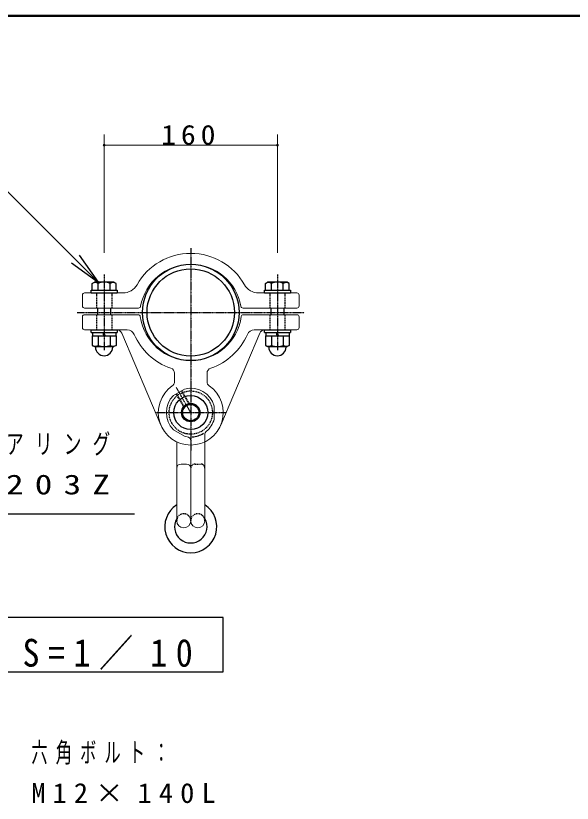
# Model space of a CAD drawing. Units: millimetres, scale not verified. Extents: x -35408 to 0, y -49934 to 13350.
# Drawn here: x -7990 to -5420, y 9711 to 13350 of the extents above; entities that cross this region are included whole.
import ezdxf

# ---------------------------------------------------------------- set-up
doc = ezdxf.new("R2010")
doc.units = ezdxf.units.MM
doc.linetypes.add('USER2', pattern=[6, 3, -1, 1, -1])
doc.linetypes.add('USER4', pattern=[8, 5, -3])
for name, color, linetype, lineweight in [('A3図枠', 7, 'Continuous', 25), ('線', 2, 'Continuous', 25), ('補助', 2, 'Continuous', 25)]:
    doc.layers.add(name, color=color, linetype=linetype, lineweight=lineweight)
doc.styles.add('ＭＳ ゴシック', font='')
doc.styles.get('ＭＳ ゴシック').set_extended_font_data('MS Gothic')

# ---------------------------------------------------------------- blocks, each defined once
blk = doc.blocks.new('dimension_origin')
at = {"color": 0, "linetype": 'Continuous', "lineweight": -2}
blk.add_circle((0, 0), 1.25, dxfattribs=at)

msp = doc.modelspace()

# ---------------------------------------------------------------- linework, layer by layer
at = {"layer": 'A3図枠', "lineweight": 50}
msp.add_line((0, 13350), (-19250, 13350), dxfattribs=at)
at = {"layer": '線', "color": 20, "linetype": 'USER2'}
for p, q in [((-7181.702, 12276.686), (-7181.702, 11341.186)), ((-7581.702, 12153.936), (-7581.702, 11803.936)), ((-6781.702, 12153.936), (-6781.702, 11803.936)), ((-7706.702, 11978.936), (-6656.702, 11978.936)), ((-7181.702, 11516.186), (-7248.415, 11631.737)), ((-7344.614, 11516.186), (-7018.79, 11516.186))]:
    msp.add_line(p, q, dxfattribs=at)
at = {"layer": '線'}
for p, q in [((-7636.55, 12113.5), (-7626.702, 12119.186)), ((-7536.702, 12119.186), (-7626.702, 12119.186)), ((-7526.853, 12113.5), (-7536.702, 12119.186)), ((-6836.55, 12113.5), (-6826.702, 12119.186)), ((-6736.702, 12119.186), (-6826.702, 12119.186)), ((-6726.853, 12113.5), (-6736.702, 12119.186)), ((-7641.702, 12081.686), (-7521.702, 12081.686)), ((-7641.702, 12069.186), (-7641.702, 12081.686)), ((-7636.55, 12081.686), (-7636.55, 12113.5)), ((-7636.55, 12081.686), (-7526.853, 12081.686)), ((-7609.126, 12081.686), (-7609.126, 12113.5)), ((-7554.278, 12081.686), (-7554.278, 12113.5)), ((-7526.853, 12081.686), (-7526.853, 12113.5)), ((-7521.702, 12081.686), (-7521.702, 12069.186)), ((-6841.702, 12081.686), (-6721.702, 12081.686)), ((-6841.702, 12069.186), (-6841.702, 12081.686)), ((-6836.55, 12081.686), (-6836.55, 12113.5)), ((-6836.55, 12081.686), (-6726.853, 12081.686)), ((-6809.126, 12081.686), (-6809.126, 12113.5)), ((-6754.278, 12081.686), (-6754.278, 12113.5)), ((-6726.853, 12081.686), (-6726.853, 12113.5)), ((-6721.702, 12081.686), (-6721.702, 12069.186)), ((-7641.702, 12069.186), (-7521.702, 12069.186)), ((-6841.702, 12069.186), (-6721.702, 12069.186)), ((-7611.702, 11999.186), (-7611.702, 11968.686)), ((-7551.702, 11999.186), (-7551.702, 11968.686)), ((-6811.702, 11999.186), (-6811.702, 11968.686)), ((-6751.702, 11999.186), (-6751.702, 11968.686)), ((-7641.702, 11898.686), (-7521.702, 11898.686)), ((-7641.702, 11886.186), (-7641.702, 11898.686)), ((-7641.702, 11886.186), (-7521.702, 11886.186)), ((-7636.55, 11871.186), (-7526.853, 11871.186)), ((-7636.55, 11871.186), (-7636.55, 11826.872)), ((-7635.452, 11886.186), (-7527.952, 11886.186)), ((-7635.452, 11886.186), (-7635.452, 11871.186)), ((-7635.452, 11871.186), (-7527.952, 11871.186)), ((-7609.126, 11871.186), (-7609.126, 11826.872)), ((-7582.539, 11871.186), (-7586.558, 11886.186)), ((-7576.845, 11871.186), (-7580.864, 11886.186)), ((-7554.278, 11871.186), (-7554.278, 11826.872)), ((-7527.952, 11886.186), (-7527.952, 11871.186)), ((-7526.853, 11871.186), (-7526.853, 11826.872)), ((-7521.702, 11898.686), (-7521.702, 11886.186)), ((-6841.702, 11898.686), (-6721.702, 11898.686)), ((-6841.702, 11886.186), (-6841.702, 11898.686)), ((-6841.702, 11886.186), (-6721.702, 11886.186)), ((-6836.55, 11871.186), (-6726.853, 11871.186)), ((-6836.55, 11871.186), (-6836.55, 11826.872)), ((-6835.452, 11886.186), (-6727.952, 11886.186)), ((-6835.452, 11886.186), (-6835.452, 11871.186)), ((-6835.452, 11871.186), (-6727.952, 11871.186)), ((-6809.126, 11871.186), (-6809.126, 11826.872)), ((-6782.539, 11871.186), (-6786.558, 11886.186)), ((-6776.845, 11871.186), (-6780.864, 11886.186)), ((-6754.278, 11871.186), (-6754.278, 11826.872)), ((-6727.952, 11886.186), (-6727.952, 11871.186)), ((-6726.853, 11871.186), (-6726.853, 11826.872)), ((-6721.702, 11898.686), (-6721.702, 11886.186)), ((-7636.55, 11826.872), (-7626.702, 11821.186)), ((-7526.853, 11826.872), (-7536.702, 11821.186)), ((-6836.55, 11826.872), (-6826.702, 11821.186)), ((-6726.853, 11826.872), (-6736.702, 11821.186)), ((-7626.702, 11821.186), (-7536.702, 11821.186)), ((-7621.702, 11818.686), (-7621.702, 11821.186)), ((-7541.702, 11818.686), (-7541.702, 11821.186)), ((-6826.702, 11821.186), (-6736.702, 11821.186)), ((-6821.702, 11818.686), (-6821.702, 11821.186)), ((-6741.702, 11818.686), (-6741.702, 11821.186))]:
    msp.add_line(p, q, dxfattribs=at)
at = {"layer": '線', "color": 7, "lineweight": 13}
for p, q in [((-7681.702, 12059.186), (-7681.702, 12009.186)), ((-7671.702, 12069.186), (-7494.901, 12069.186)), ((-6691.702, 12069.186), (-6868.503, 12069.186)), ((-6681.702, 12059.186), (-6681.702, 12009.186)), ((-7671.702, 11999.186), (-7422.987, 11999.186)), ((-6691.702, 11999.186), (-6940.416, 11999.186)), ((-7681.702, 11958.686), (-7681.702, 11908.686)), ((-7671.702, 11968.686), (-7424.537, 11968.686)), ((-6938.867, 11968.686), (-6691.702, 11968.686)), ((-6681.702, 11958.686), (-6681.702, 11908.686)), ((-7671.702, 11898.686), (-7475.204, 11898.686)), ((-7319.813, 11457.66), (-7500.241, 11883.44)), ((-7043.59, 11457.66), (-6863.162, 11883.44)), ((-6888.199, 11898.686), (-6691.702, 11898.686)), ((-7256.702, 11697.758), (-7256.702, 11659.8)), ((-7106.702, 11697.758), (-7106.702, 11659.8)), ((-7261.896, 11595.086), (-7209.934, 11625.086)), ((-7073.275, 11546.186), (-7073.275, 11486.186)), ((-7209.934, 11407.286), (-7261.896, 11437.286)), ((-7116.702, 11414.543), (-7116.702, 11016.186)), ((-7246.702, 11381.001), (-7246.702, 11016.186)), ((-7181.702, 11385.204), (-7181.702, 11016.186)), ((-7181.702, 11366.186), (-7181.702, 11016.186)), ((-7201.702, 11278.686), (-7226.702, 11278.686))]:
    msp.add_line(p, q, dxfattribs=at)
at = {"layer": '線', "color": 4, "linetype": 'USER4'}
for p, q in [((-7616.702, 12069.186), (-7616.702, 11999.186)), ((-7546.702, 12069.186), (-7546.702, 11999.186)), ((-6816.702, 12069.186), (-6816.702, 11999.186)), ((-6746.702, 12069.186), (-6746.702, 11999.186)), ((-7616.702, 11968.686), (-7616.702, 11898.686)), ((-7546.702, 11968.686), (-7546.702, 11898.686)), ((-6816.702, 11968.686), (-6816.702, 11898.686)), ((-6746.702, 11968.686), (-6746.702, 11898.686)), ((-7190.675, 11557.728), (-7224.657, 11616.586)), ((-7188.594, 11558.124), (-7222.924, 11617.586)), ((-7214.575, 11543.124), (-7248.905, 11602.586)), ((-7213.192, 11544.728), (-7247.173, 11603.586)), ((-7161.702, 11278.686), (-7136.702, 11278.686))]:
    msp.add_line(p, q, dxfattribs=at)
at = {"layer": '線'}
for centre, radius in [((-7181.702, 11978.936), 222.75), ((-7181.702, 11978.936), 201.75), ((-7181.702, 11516.186), 78.75), ((-7181.702, 11516.186), 42.5), ((-7181.702, 11516.186), 37.5)]:
    msp.add_circle(centre, radius, dxfattribs=at)
at = {"layer": '線', "color": 4, "linetype": 'USER4'}
msp.add_circle((-7181.702, 11516.186), 100, dxfattribs=at)
at = {"layer": '線', "color": 7, "lineweight": 13}
msp.add_circle((-7181.702, 11516.186), 42.5, dxfattribs=at)
for centre, radius, start, end in [((-7181.702, 11966.686), 285, 29.54161, 150.45839), ((-7181.702, 11966.686), 235, 9.9896, 170.0104), ((-7494.901, 12144.186), 75, 270, 330.45839), ((-6868.503, 12144.186), 75, 209.54161, 270), ((-7671.702, 12059.186), 10, 90, 180), ((-6691.702, 12059.186), 10, 0, 90), ((-7671.702, 12009.186), 10, 180, 270), ((-6691.702, 12009.186), 10, 270, 0), ((-7422.987, 12009.186), 10, 270, 350.0104), ((-6940.416, 12009.186), 10, 189.9896, 270), ((-7671.702, 11958.686), 10, 90, 180), ((-7424.537, 11958.686), 10, 7.62293, 90), ((-7181.702, 11991.186), 235, 187.62293, 352.37707), ((-6938.867, 11958.686), 10, 90, 172.37707), ((-6691.702, 11958.686), 10, 0, 90), ((-7671.702, 11908.686), 10, 180, 270), ((-6691.702, 11908.686), 10, 270, 0), ((-7523.26, 11873.686), 25, 22.96524, 90), ((-7475.204, 11863.686), 35, 23.48054, 90), ((-7181.702, 11991.186), 285, 203.48054, 251.18094), ((-7181.702, 11991.186), 285, 288.81906, 336.51946), ((-6888.199, 11863.686), 35, 90, 156.51946), ((-6840.144, 11873.686), 25, 90, 157.03476), ((-7281.702, 11697.758), 25, 0, 71.18094), ((-7081.702, 11697.758), 25, 108.81906, 180), ((-7281.702, 11659.8), 25, 304.8499, 0), ((-7081.702, 11659.8), 25, 180, 235.1501), ((-7181.702, 11516.186), 150, 124.8499, 55.1501), ((-7181.702, 11516.186), 112.5, 15.46601, 104.53399), ((-7181.702, 11516.186), 112.5, 135.46601, 224.53399), ((-7181.702, 11516.186), 112.5, 309.90447, 344.53399), ((-7096.702, 11414.543), 20, 129.90447, 180), ((-7181.702, 11516.186), 112.5, 255.46601, 261.3184), ((-7201.702, 11385.204), 20, 0, 81.3184), ((-7226.702, 11258.686), 20, 90, 180), ((-7201.702, 11258.686), 20, 0, 90), ((-7214.202, 11016.186), 32.5, 180, 0), ((-7149.202, 11016.186), 32.5, 180, 0)]:
    msp.add_arc(centre, radius, start, end, dxfattribs=at)
at = {"layer": '線'}
for centre, radius, start, end in [((-7581.702, 12050.207), 68.979, 66.57346, 113.42654), ((-6781.702, 12050.207), 68.979, 66.57346, 113.42654), ((-7622.838, 12089.75), 27.424, 60.00001, 119.99999), ((-7540.566, 12089.75), 27.424, 60.00001, 119.99999), ((-6822.838, 12089.75), 27.424, 60.00001, 119.99999), ((-6740.566, 12089.75), 27.424, 60.00001, 119.99999), ((-7622.838, 11850.622), 27.424, 240.00001, 299.99999), ((-7581.702, 11890.165), 68.979, 246.57346, 293.42654), ((-7540.566, 11850.622), 27.424, 240.00001, 299.99999), ((-6822.838, 11850.622), 27.424, 240.00001, 299.99999), ((-6781.702, 11890.165), 68.979, 246.57346, 293.42654), ((-6740.566, 11850.622), 27.424, 240.00001, 299.99999), ((-7581.702, 11818.686), 40, 180, 0), ((-6781.702, 11818.686), 40, 180, 0), ((-7181.702, 11516.186), 112.5, 273.41244, 301.90804), ((-7181.702, 10988.8), 120, 122.79717, 57.20283), ((-7181.702, 10988.8), 75, 150.07357, 29.92643)]:
    msp.add_arc(centre, radius, start, end, dxfattribs=at)
at = {"layer": '線', "color": 4, "linetype": 'USER4'}
for centre, radius, start, end in [((-7161.702, 11258.686), 20, 90, 180), ((-7136.702, 11258.686), 20, 0, 90), ((-7214.202, 11016.186), 32.5, 0, 180), ((-7149.202, 11016.186), 32.5, 0, 180)]:
    msp.add_arc(centre, radius, start, end, dxfattribs=at)
at = {"layer": '補助', "lineweight": 13}
for p, q in [((-7581.702, 12253.936), (-7581.702, 12801.686)), ((-6781.702, 12253.936), (-6781.702, 12801.686)), ((-7581.702, 12751.686), (-6781.702, 12751.686))]:
    msp.add_line(p, q, dxfattribs=at)
at = {"layer": '補助'}
for p, q in [((-7715.192, 12225.252), (-8041.626, 12551.686)), ((-7697.514, 12242.93), (-7609.126, 12119.186)), ((-7732.87, 12207.574), (-7609.126, 12119.186)), ((-7609.126, 12119.186), (-7715.192, 12225.252)), ((-8153.952, 11048.686), (-7442.086, 11048.686))]:
    msp.add_line(p, q, dxfattribs=at)
msp.add_lwpolyline([(-9831.702, 10568.8), (-9831.702, 10318.8), (-7031.702, 10318.8), (-7031.702, 10568.8)], close=True, dxfattribs=at)

# ---------------------------------------------------------------- block references
at = {"layer": '補助', "lineweight": 13, "xscale": 3.33, "yscale": 3.33}
msp.add_blockref('dimension_origin', (-7581.702, 12751.686), dxfattribs=at)
at = {"layer": '補助', "lineweight": 13, "xscale": 3.33, "yscale": 3.33, "rotation": 180}
msp.add_blockref('dimension_origin', (-6781.702, 12751.686), dxfattribs=at)

# ---------------------------------------------------------------- texts
at = {"layer": '補助', "style": 'ＭＳ ゴシック'}
for s, insert, char_height, attachment_point in [('\\T1.33;\\W1.1;160', (-7181.702, 12752.686), 91.64, 8), ('\\T1.64;\\W0.65;ベアリング', (-8167.702, 11417.436), 91.64, 1), ('\\T1.64;\\W1.3;6203Z', (-8167.702, 11229.936), 91.64, 1), ('\\T1.5;\\W0.9;クラッチ詳細図\\~S=1／10', (-8431.702, 10327.133), 128.3, 8), ('\\T1.5;\\W0.6;六角ボルト：', (-7917.857, 9991.686), 91.64, 1), ('\\T1.5;\\W1.05;M12×140L', (-7917.857, 9804.186), 91.64, 1)]:
    msp.add_mtext(s, dxfattribs=dict(at, insert=insert, char_height=char_height, attachment_point=attachment_point))

doc.saveas('drawing.dxf')
